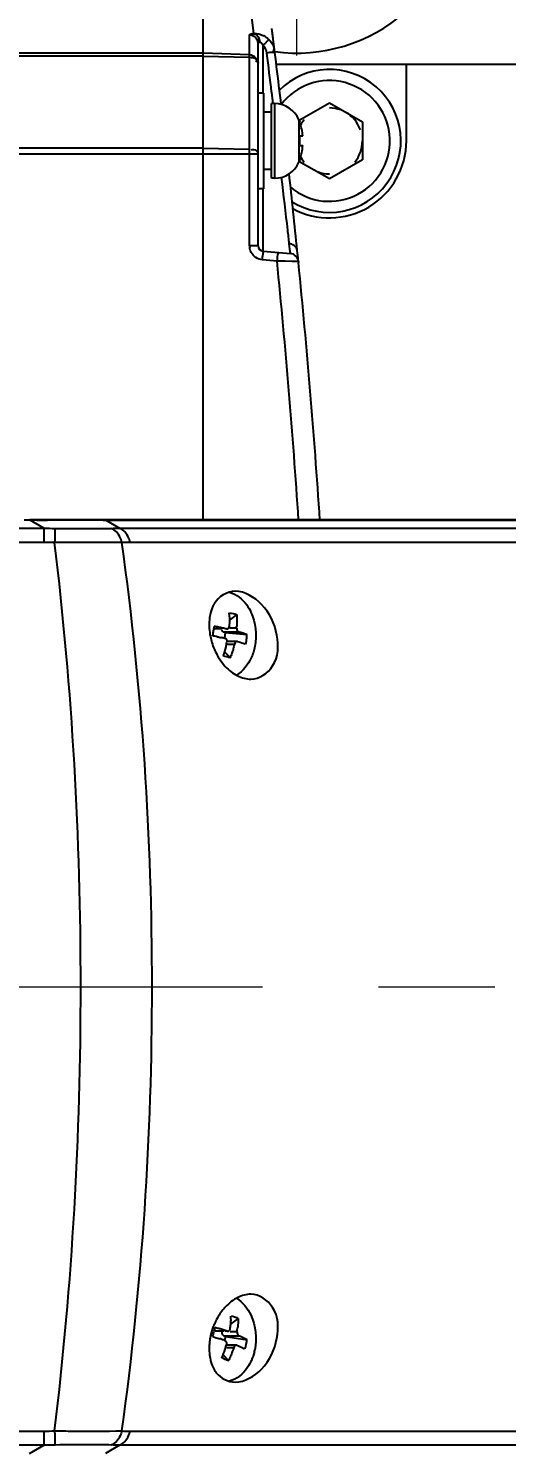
# Model space of a CAD drawing. Header units: millimetres. Extents: x 4086 to 8300, y 123 to 1549.
# Drawn here: x 7002.63 to 7015.68, y 656.67 to 695.56 of the extents above; entities that cross this region are included whole.
import ezdxf

# ---------------------------------------------------------------- set-up
doc = ezdxf.new("R2010")
doc.units = ezdxf.units.MM
doc.linetypes.add('CENTER2', pattern=[28.575, 19.05, -3.175, 3.175, -3.175])
doc.layers.add('中心线层', color=7, linetype='CENTER2', lineweight=0)
doc.layers.add('轮廓实线层', color=7, linetype='Continuous', lineweight=30)
doc.styles.add('思源黑', font='SourceHanSansCN-Normal.ttf')
doc.dimstyles.new('尺寸标注_3_10比例', dxfattribs={"dimtxt": 7, "dimasz": 6, "dimexe": 2, "dimexo": 1.5, "dimgap": 1, "dimtad": 1, "dimdec": 1, "dimlfac": 3.333333, "dimdsep": 46, "dimtxsty": '思源黑', "dimcen": 0.09, "dimadec": 0, "dimazin": 0, "dimtp": 0.01, "dimtm": 0.01, "dimtfac": 1, "dimtdec": 1, "dimtofl": 0, "dimtmove": 0, "dimatfit": 3, "dimfxl": 0, "dimtolj": 1, "dimarcsym": 0})

# ---------------------------------------------------------------- blocks, each defined once
blk = doc.blocks.new('*D2929')
at = {"layer": 'Defpoints', "color": 0}
for p in [(7009.948, 699.393), (7009.948, 639.393), (7081.886, 639.393)]:
    blk.add_point(p, dxfattribs=at)
at = {"layer": '轮廓实线层', "color": 0, "lineweight": -2}
for p, q in [((7011.448, 699.393), (7083.886, 699.393)), ((7081.886, 693.393), (7081.886, 645.393)), ((7011.448, 639.393), (7083.886, 639.393))]:
    blk.add_line(p, q, dxfattribs=at)
at = {"layer": '轮廓实线层', "color": 0}
for points in [[(7082.886, 693.393), (7080.886, 693.393), (7081.886, 699.393)], [(7080.886, 645.393), (7082.886, 645.393), (7081.886, 639.393)]]:
    blk.add_solid(points, dxfattribs=at)
at = {"layer": '轮廓实线层', "color": 0, "insert": (7076.982, 669.393), "char_height": 7, "attachment_point": 5, "rotation": 90, "style": '思源黑'}
blk.add_mtext('\\A1;200±0.1', dxfattribs=at)

msp = doc.modelspace()

# ---------------------------------------------------------------- linework, layer by layer
for p, q in [((7007.398, 682.131), (7007.398, 696.134)), ((7008.785, 695.428), (7008.699, 696.088)), ((7009.356, 694.919), (7009.274, 695.564)), ((7008.666, 689.632), (7008.666, 695.392)), ((7008.866, 695.273), (7008.898, 695.155)), ((7008.898, 689.632), (7008.898, 695.155)), ((7009.034, 693.798), (7009.034, 695.101)), ((6837.12, 694.895), (7007.398, 694.895)), ((7007.398, 694.807), (6837.226, 694.807)), ((7007.398, 694.895), (7008.666, 694.851)), ((7007.398, 694.807), (7008.666, 694.777)), ((7009.396, 694.593), (7030.198, 694.593)), ((7012.948, 692.493), (7012.948, 694.593)), ((7009.048, 693.798), (7008.898, 693.798)), ((7009.048, 693.798), (7009.048, 691.189)), ((7009.351, 693.513), (7009.261, 693.513)), ((7009.261, 691.473), (7009.261, 693.513)), ((7009.308, 693.508), (7009.27, 693.824)), ((7009.351, 693.513), (7009.351, 691.473)), ((7010.023, 693.056), (7010.848, 693.532)), ((7010.848, 693.532), (7011.748, 693.013)), ((7009.261, 693.278), (7009.048, 693.278)), ((7010.015, 693.07), (7010.015, 691.919)), ((7010.015, 693.07), (7010.041, 693.003)), ((7010.041, 693.003), (7010.035, 693.003)), ((7011.748, 693.013), (7011.748, 691.974)), ((7010.12, 692.621), (7010.035, 692.621)), ((7010.035, 692.366), (7010.12, 692.366)), ((7007.398, 692.294), (6839.941, 692.294)), ((6840.046, 692.141), (7008.898, 692.141)), ((7007.398, 692.294), (7008.666, 692.272)), ((7010.848, 691.454), (7010.014, 691.935)), ((7010.041, 691.983), (7010.015, 691.916)), ((7010.035, 691.983), (7010.041, 691.983)), ((7011.748, 691.974), (7010.848, 691.454)), ((7009.261, 691.709), (7009.048, 691.709)), ((7010.015, 691.919), (7010.015, 691.916)), ((7009.048, 691.188), (7008.898, 691.188)), ((7009.034, 689.483), (7009.034, 691.188)), ((7009.351, 691.473), (7009.261, 691.473)), ((7008.898, 689.632), (7008.666, 689.632)), ((7009.768, 689.538), (7009.752, 689.685)), ((7009.416, 689.209), (7009.022, 689.244)), ((7009.034, 689.483), (7009.781, 689.418)), ((7009.638, 689.207), (7009.416, 689.209)), ((7009.826, 689.204), (7009.638, 689.207)), ((7009.781, 689.418), (7009.768, 689.538)), ((7009.999, 689.202), (7010.002, 689.173)), ((7002.373, 681.914), (7003.045, 681.914)), ((7002.814, 682.132), (7002.508, 682.132)), ((7003.045, 681.914), (7002.655, 682.143)), ((7002.782, 682.143), (7002.671, 682.143)), ((7002.814, 682.143), (7002.782, 682.143)), ((7002.854, 682.143), (7002.814, 682.143)), ((7003.047, 682.142), (7002.854, 682.143)), ((7002.854, 682.132), (7002.952, 682.132)), ((7002.952, 682.132), (7003.05, 682.132)), ((7003.045, 681.914), (7003.045, 681.529)), ((7003.15, 682.142), (7003.047, 682.142)), ((7003.05, 682.132), (7003.146, 682.132)), ((7004.173, 682.131), (7003.147, 682.132)), ((7003.448, 682.142), (7003.15, 682.142)), ((7004.066, 682.142), (7003.448, 682.142)), ((7004.636, 682.143), (7004.066, 682.142)), ((7004.635, 682.131), (7004.173, 682.131)), ((7004.667, 682.143), (7004.636, 682.143)), ((7044.306, 682.143), (7004.667, 682.143)), ((7004.725, 682.131), (7044.303, 682.131)), ((7004.728, 682.143), (7005.117, 681.914)), ((7005.117, 681.914), (7045.361, 681.914)), ((7003.045, 681.529), (7002.373, 681.529)), ((7045.645, 681.529), (7005.402, 681.529)), ((7008.315, 679.56), (7008.123, 679.412)), ((7007.912, 679.164), (7007.7, 679.164)), ((7008.038, 679.164), (7008, 679.164)), ((7008.104, 679.194), (7008.118, 679.236)), ((7008.315, 679.187), (7008.118, 679.187)), ((7008.339, 679.102), (7008.369, 679.081)), ((7007.957, 679.081), (7008.369, 679.081)), ((7007.957, 679.081), (7008.004, 679.07)), ((7008.004, 679.07), (7007.98, 678.908)), ((7008.035, 678.884), (7008, 678.905)), ((7008.004, 679.07), (7008.599, 679.01)), ((7008.332, 678.822), (7008.054, 678.822)), ((7008.054, 678.75), (7008.252, 678.75)), ((7008.27, 678.793), (7008.252, 678.75)), ((7008.492, 678.774), (7008.514, 678.766)), ((7007.984, 678.537), (7008.144, 678.377)), ((7007.719, 660.088), (7007.697, 659.982)), ((7008.119, 660.003), (7008.135, 660.043)), ((7008.355, 660.334), (7008.152, 660.189)), ((7007.963, 659.982), (7007.719, 659.982)), ((7007.916, 659.92), (7007.916, 659.969)), ((7008.051, 659.982), (7007.946, 660.018)), ((7007.963, 659.858), (7008.375, 659.858)), ((7007.963, 659.858), (7008.008, 659.84)), ((7008.008, 659.84), (7007.984, 659.731)), ((7008.051, 659.982), (7007.994, 659.982)), ((7008.027, 659.704), (7007.994, 659.729)), ((7008.008, 659.84), (7008.598, 659.751)), ((7008.051, 659.982), (7008.089, 659.981)), ((7008.089, 659.981), (7008.119, 660.003)), ((7008.328, 659.969), (7008.135, 659.969)), ((7008.347, 659.882), (7008.375, 659.858)), ((7007.944, 659.341), (7008.099, 659.178)), ((7008.318, 659.604), (7008.041, 659.604)), ((7008.041, 659.543), (7008.234, 659.543)), ((7008.255, 659.583), (7008.234, 659.543)), ((7002.373, 657.257), (7003.045, 657.257)), ((7003.045, 657.257), (7003.045, 656.873)), ((7005.402, 657.257), (7045.645, 657.257)), ((7003.045, 656.873), (7002.373, 656.873)), ((7002.655, 656.643), (7003.045, 656.873)), ((7005.117, 656.873), (7004.728, 656.643)), ((7045.361, 656.873), (7005.117, 656.873))]:
    msp.add_line(p, q)
for points in [[(7002.854, 682.132), (7002.841, 682.132), (7002.827, 682.132), (7002.814, 682.132)], [(7004.667, 682.131), (7004.656, 682.131), (7004.646, 682.131), (7004.635, 682.131)], [(7004.667, 682.131), (7004.686, 682.132), (7004.705, 682.132), (7004.725, 682.131)], [(7007.957, 679.081), (7007.926, 679.101), (7007.906, 679.138)], [(7008.038, 679.164), (7008.076, 679.168), (7008.104, 679.194)], [(7008.315, 679.187), (7008.32, 679.14), (7008.339, 679.102)], [(7008.054, 678.8), (7008.054, 678.847), (7008.035, 678.884)], [(7008.332, 678.822), (7008.298, 678.818), (7008.27, 678.793)], [(7007.963, 659.858), (7007.933, 659.881), (7007.916, 659.92)], [(7008.041, 659.617), (7008.044, 659.664), (7008.027, 659.704)], [(7008.328, 659.969), (7008.33, 659.922), (7008.347, 659.882)], [(7008.318, 659.604), (7008.285, 659.605), (7008.255, 659.583)]]:
    msp.add_lwpolyline(points)
for centre, radius, start, end in [((7009.948, 699.393), 4.5, 262.4407, 0), ((6787.608, 667.094), 223.487, 6.77961, 7.3189), ((7006.513, 697.567), 3.527, 315.6408, 317.1113), ((7008.785, 694.849), 0.355, 7.1948, 45.3452), ((7008.791, 694.877), 0.555, 55.6461, 61.8867), ((7008.782, 694.863), 0.571, 45.5007, 55.6541), ((6787.647, 667.097), 223.228, 6.87656, 7.15196), ((7010.848, 692.493), 1.95, 237.944, 134.9421), ((7010.848, 692.493), 1.65, 229.6258, 143.2503), ((7009.351, 692.793), 0.72, 22.6199, 90), ((7010.848, 692.493), 0.9, 69.9997, 90), ((7010.848, 692.493), 0.9, 19.9976, 60), ((7008.631, 692.493), 1.495, 4.8938, 19.9521), ((7010.848, 692.493), 0.9, 139.9976, 151.9724), ((7010.848, 692.493), 2.1, 241.5135, 0), ((7008.631, 692.493), 1.411, 354.8143, 5.1857), ((7008.631, 692.493), 1.495, 340.0479, 355.1062), ((7010.848, 692.493), 0.9, 319.9976, 0), ((7010.848, 692.493), 0.9, 208.0276, 220.0024), ((7009.351, 692.193), 0.72, 270, 337.3801), ((6787.608, 667.094), 223.487, 5.75312, 6.29768), ((7010.848, 692.493), 0.9, 249.9997, 270), ((6828.648, 669.586), 182.215, 6.44965, 6.90532), ((6828.287, 669.548), 182.578, 6.3321, 6.44894), ((7009.05, 689.633), 0.384, 180.0431, 188.5234), ((7009.048, 689.632), 0.15, 180, 265), ((6792.309, 667.512), 218.188, 3.84346, 5.70712), ((7009.76, 689.179), 0.24, 5.6898, 85), ((6792.299, 667.512), 218.778, 5.69856, 5.76738), ((6792.299, 667.512), 218.778, 3.83304, 5.68199), ((7004.155, 726.675), 44.771, 268.9726, 270.3393), ((7004.258, 710.224), 28.32, 270.3288, 271.2629), ((7003.044, 667.021), 14.508, 88.828, 89.9988), ((7005.401, 673.225), 8.304, 89.9993, 91.5496), ((7008.454, 679.415), 0.871, 149.3445, 154.8704), ((7002.635, 679.847), 5.101, 351.1517, 352.3048), ((6990.921, 681.442), 16.924, 352.2668, 352.5092), ((7007.061, 675.347), 3.938, 78.9372, 80.7072), ((7006.838, 674.221), 5.087, 77.6003, 78.9104), ((7005.146, 666.543), 12.949, 77.0949, 77.5813), ((7007.556, 679.356), 0.766, 347.3548, 350.2783), ((7009.267, 679.295), 1.706, 189.6375, 191.4401), ((7009.324, 679.307), 1.764, 191.456, 197.0102), ((7009.347, 679.313), 1.788, 196.9949, 202.8446), ((7004.724, 679.524), 2.987, 349.4613, 351.126), ((7004.469, 662.512), 16.771, 78.6145, 79.0239), ((7007.325, 676.434), 2.558, 76.1418, 77.2058), ((7007.543, 677.315), 1.651, 74.4387, 76.1707), ((7007.878, 676.959), 2.176, 76.1595, 77.2425), ((7007.949, 677.247), 1.879, 74.4664, 76.1686), ((7009.326, 679.305), 1.765, 202.8486, 204.2747), ((7009.309, 679.297), 1.746, 204.2746, 205.6762), ((7009.275, 679.28), 1.708, 205.6528, 212.9033), ((7009.099, 659.631), 1.493, 139.2787, 141.1093), ((7009.053, 659.671), 1.431, 136.7091, 139.2843), ((7009.327, 659.479), 1.767, 160.9554, 169.3832), ((7009.352, 659.471), 1.793, 159.0083, 160.9862), ((7009.341, 659.476), 1.781, 156.7298, 159.0095), ((7009.312, 659.488), 1.75, 153.5928, 156.7339), ((7007.074, 657.502), 2.662, 73.415, 76.0433), ((7007.502, 660.213), 0.85, 346.8542, 351.8876), ((7009.253, 659.494), 1.692, 169.4224, 171.5229), ((7004.549, 660.649), 3.217, 345.3588, 346.9039), ((7003.129, 660.981), 4.675, 346.8871, 347.6697), ((7007.063, 657.39), 2.514, 70.8451, 71.7631), ((7007.282, 658.019), 1.848, 69.6525, 70.8504), ((7007.457, 658.491), 1.345, 68.0445, 69.6635), ((7007.577, 658.788), 1.024, 66.7744, 68.0198), ((7007.575, 660.196), 0.775, 343.1457, 346.8097), ((7007.883, 658.465), 1.473, 68.6831, 70.9387), ((7007.945, 658.624), 1.302, 66.8828, 68.6644), ((7007.304, 659.717), 0.731, 348.1272, 351.9987), ((7007.333, 659.783), 1.507, 346.3176, 348.0196), ((7008.389, 659.334), 0.795, 209.7401, 217.499), ((7003.044, 671.767), 14.51, 270.0011, 271.1714), ((7005.401, 665.562), 8.306, 268.4521, 270.0009), ((7004.155, 612.106), 44.777, 89.6608, 91.0273), ((7004.258, 628.556), 28.326, 88.7374, 89.6714)]:
    msp.add_arc(centre, radius, start, end)
for points, knots in [([(7008.666, 695.392), (7008.666, 695.401), (7008.712, 695.432), (7008.756, 695.422), (7008.792, 695.422)], [0, 0, 0, 0, 0.205999, 1, 1, 1, 1]), ([(7008.943, 695.191), (7008.931, 695.188), (7008.911, 695.181), (7008.898, 695.163), (7008.898, 695.155)], [0, 0, 0, 0, 0.605236, 1, 1, 1, 1]), ([(7008.923, 695.287), (7008.929, 695.271), (7008.937, 695.239), (7008.942, 695.207), (7008.943, 695.191)], [0, 0, 0, 0, 0.509933, 1, 1, 1, 1]), ([(7009.034, 695.101), (7009.024, 695.127), (7009.006, 695.168), (7008.959, 695.195), (7008.943, 695.191)], [0, 0, 0, 0, 0.622737, 1, 1, 1, 1]), ([(7009.182, 695.271), (7009.18, 695.257), (7009.144, 695.224), (7009.118, 695.19), (7009.097, 695.167)], [0, 0, 0, 0, 0.305092, 1, 1, 1, 1]), ([(7009.322, 695.068), (7009.326, 695.048), (7009.329, 695.004), (7009.317, 694.961), (7009.308, 694.94)], [0, 0, 0, 0, 0.473256, 1, 1, 1, 1]), ([(7008.666, 694.777), (7008.72, 694.775), (7008.79, 694.77), (7008.882, 694.704), (7008.851, 694.66), (7008.835, 694.646)], [0, 0, 0, 0, 0.575202, 0.776098, 1, 1, 1, 1]), ([(7009.356, 694.919), (7009.359, 694.898), (7009.234, 694.926), (7009.191, 694.896), (7009.139, 694.889)], [0, 0, 0, 0, 0.287922, 1, 1, 1, 1]), ([(7008.898, 692.149), (7008.898, 692.198), (7008.815, 692.271), (7008.739, 692.249), (7008.713, 692.239)], [0, 0, 0, 0, 0.633043, 1, 1, 1, 1]), ([(7009.849, 689.66), (7009.833, 689.667), (7009.801, 689.679), (7009.768, 689.684), (7009.751, 689.685)], [0, 0, 0, 0, 0.508675, 1, 1, 1, 1]), ([(7009.933, 689.591), (7009.923, 689.605), (7009.897, 689.633), (7009.866, 689.652), (7009.849, 689.66)], [0, 0, 0, 0, 0.492273, 1, 1, 1, 1]), ([(7008.713, 689.447), (7008.702, 689.467), (7008.684, 689.509), (7008.673, 689.553), (7008.67, 689.576)], [0, 0, 0, 0, 0.500335, 1, 1, 1, 1]), ([(7009.022, 689.244), (7009.027, 689.3), (7009.007, 689.354), (7009.058, 689.481), (7009.034, 689.483)], [0, 0, 0, 0, 0.706583, 1, 1, 1, 1]), ([(7009.429, 689.449), (7009.452, 689.447), (7009.402, 689.319), (7009.421, 689.266), (7009.416, 689.209)], [0, 0, 0, 0, 0.293418, 1, 1, 1, 1]), ([(7009.999, 689.202), (7009.997, 689.217), (7009.907, 689.182), (7009.869, 689.204), (7009.826, 689.204)], [0, 0, 0, 0, 0.260201, 1, 1, 1, 1]), ([(7009.969, 689.497), (7009.968, 689.513), (7009.959, 689.546), (7009.943, 689.576), (7009.933, 689.591)], [0, 0, 0, 0, 0.483394, 1, 1, 1, 1]), ([(7003.352, 681.911), (7003.351, 681.895), (7003.347, 681.767), (7003.344, 681.638), (7003.341, 681.526)], [0, 0, 0, 0, 0.128497, 1, 1, 1, 1]), ([(7005.177, 681.526), (7005.165, 681.572), (7005.113, 681.727), (7004.994, 681.875), (7004.882, 681.911)], [0, 0, 0, 0, 0.286477, 1, 1, 1, 1]), ([(7005.402, 681.529), (7005.391, 681.575), (7005.342, 681.728), (7005.227, 681.877), (7005.117, 681.914)], [0, 0, 0, 0, 0.28723, 1, 1, 1, 1]), ([(7005.177, 681.526), (7005.041, 681.527), (7004.43, 681.531), (7003.818, 681.529), (7003.341, 681.526)], [0, 0, 0, 0, 0.221456, 1, 1, 1, 1]), ([(7003.341, 657.26), (7003.829, 661.282), (7004.28, 669.393), (7003.829, 677.505), (7003.341, 681.526)], [0, 0, 0, 0, 0.500025, 1, 1, 1, 1]), ([(7005.177, 657.26), (7005.741, 661.274), (7006.266, 669.393), (7005.741, 677.512), (7005.177, 681.526)], [0, 0, 0, 0, 0.499999, 1, 1, 1, 1]), ([(7008.116, 680.168), (7008.306, 680.116), (7008.538, 679.928), (7008.672, 679.694), (7008.704, 679.627)], [0, 0, 0, 0, 0.72616, 1, 1, 1, 1]), ([(7008.702, 677.793), (7008.933, 677.793), (7009.449, 678.147), (7009.476, 679.05), (7009.1, 679.851), (7008.539, 680.193), (7008.27, 680.193)], [0, 0, 0, 0, 0.211265, 0.470053, 0.754914, 1, 1, 1, 1]), ([(7008.116, 679.549), (7008.115, 679.557), (7008.112, 679.574), (7008.108, 679.591), (7008.106, 679.6)], [0, 0, 0, 0, 0.50253, 1, 1, 1, 1]), ([(7008.123, 679.487), (7008.123, 679.497), (7008.121, 679.518), (7008.118, 679.538), (7008.116, 679.549)], [0, 0, 0, 0, 0.503232, 1, 1, 1, 1]), ([(7008.125, 679.362), (7008.126, 679.383), (7008.126, 679.425), (7008.125, 679.466), (7008.123, 679.487)], [0, 0, 0, 0, 0.504803, 1, 1, 1, 1]), ([(7008.118, 679.236), (7008.119, 679.257), (7008.122, 679.299), (7008.124, 679.341), (7008.125, 679.362)], [0, 0, 0, 0, 0.50075, 1, 1, 1, 1]), ([(7008.32, 679.313), (7008.32, 679.299), (7008.317, 679.27), (7008.313, 679.241), (7008.31, 679.227)], [0, 0, 0, 0, 0.495812, 1, 1, 1, 1]), ([(7007.78, 678.953), (7007.799, 678.949), (7007.836, 678.941), (7007.873, 678.933), (7007.892, 678.929)], [0, 0, 0, 0, 0.510616, 1, 1, 1, 1]), ([(7008.024, 678.674), (7008.028, 678.694), (7008.036, 678.735), (7008.041, 678.777), (7008.042, 678.798)], [0, 0, 0, 0, 0.498799, 1, 1, 1, 1]), ([(7008.252, 678.75), (7008.247, 678.729), (7008.238, 678.687), (7008.228, 678.645), (7008.222, 678.624)], [0, 0, 0, 0, 0.499584, 1, 1, 1, 1]), ([(7008.599, 679.01), (7008.576, 679.018), (7008.528, 679.035), (7008.479, 679.05), (7008.453, 679.057)], [0, 0, 0, 0, 0.467612, 1, 1, 1, 1]), ([(7008.514, 678.766), (7008.52, 678.764), (7008.53, 678.76), (7008.539, 678.755), (7008.544, 678.753)], [0, 0, 0, 0, 0.538291, 1, 1, 1, 1]), ([(7008.59, 678.923), (7008.592, 678.938), (7008.593, 678.966), (7008.592, 678.995), (7008.591, 679.009)], [0, 0, 0, 0, 0.499212, 1, 1, 1, 1]), ([(7008.185, 678.499), (7008.178, 678.48), (7008.163, 678.442), (7008.144, 678.405), (7008.135, 678.387)], [0, 0, 0, 0, 0.50073, 1, 1, 1, 1]), ([(7008.222, 678.624), (7008.217, 678.603), (7008.205, 678.561), (7008.192, 678.52), (7008.185, 678.499)], [0, 0, 0, 0, 0.501332, 1, 1, 1, 1]), ([(7008.27, 658.593), (7008.538, 658.593), (7009.1, 658.935), (7009.475, 659.736), (7009.449, 660.639), (7008.933, 660.993), (7008.702, 660.993)], [0, 0, 0, 0, 0.245021, 0.529847, 0.788695, 1, 1, 1, 1]), ([(7007.946, 660.018), (7007.927, 660.024), (7007.89, 660.036), (7007.853, 660.048), (7007.834, 660.053)], [0, 0, 0, 0, 0.491672, 1, 1, 1, 1]), ([(7008.135, 660.043), (7008.138, 660.064), (7008.144, 660.105), (7008.15, 660.146), (7008.152, 660.167)], [0, 0, 0, 0, 0.501069, 1, 1, 1, 1]), ([(7008.158, 660.338), (7008.157, 660.348), (7008.155, 660.369), (7008.152, 660.389), (7008.15, 660.399)], [0, 0, 0, 0, 0.504034, 1, 1, 1, 1]), ([(7008.152, 660.167), (7008.154, 660.187), (7008.158, 660.228), (7008.159, 660.268), (7008.159, 660.288)], [0, 0, 0, 0, 0.505779, 1, 1, 1, 1]), ([(7008.159, 660.288), (7008.159, 660.297), (7008.159, 660.313), (7008.158, 660.33), (7008.158, 660.338)], [0, 0, 0, 0, 0.503239, 1, 1, 1, 1]), ([(7008.001, 659.494), (7008.005, 659.506), (7008.012, 659.53), (7008.017, 659.554), (7008.02, 659.566)], [0, 0, 0, 0, 0.500385, 1, 1, 1, 1]), ([(7008.149, 659.298), (7008.141, 659.279), (7008.123, 659.241), (7008.102, 659.205), (7008.091, 659.187)], [0, 0, 0, 0, 0.499522, 1, 1, 1, 1]), ([(7008.195, 659.419), (7008.188, 659.399), (7008.174, 659.358), (7008.158, 659.318), (7008.149, 659.298)], [0, 0, 0, 0, 0.500482, 1, 1, 1, 1]), ([(7008.234, 659.543), (7008.227, 659.522), (7008.215, 659.481), (7008.202, 659.44), (7008.195, 659.419)], [0, 0, 0, 0, 0.499291, 1, 1, 1, 1]), ([(7008.482, 659.528), (7008.49, 659.524), (7008.505, 659.515), (7008.519, 659.506), (7008.524, 659.501)], [0, 0, 0, 0, 0.542584, 1, 1, 1, 1]), ([(7008.542, 659.498), (7008.546, 659.512), (7008.554, 659.54), (7008.562, 659.568), (7008.565, 659.582)], [0, 0, 0, 0, 0.500105, 1, 1, 1, 1]), ([(7008.716, 659.186), (7008.685, 659.116), (7008.552, 658.872), (7008.315, 658.674), (7008.12, 658.619)], [0, 0, 0, 0, 0.27458, 1, 1, 1, 1]), ([(7003.341, 657.26), (7003.342, 657.215), (7003.346, 657.087), (7003.348, 656.959), (7003.352, 656.875)], [0, 0, 0, 0, 0.347678, 1, 1, 1, 1]), ([(7003.341, 657.26), (7003.507, 657.259), (7004.119, 657.256), (7004.731, 657.257), (7005.177, 657.26)], [0, 0, 0, 0, 0.270601, 1, 1, 1, 1]), ([(7005.177, 657.26), (7005.165, 657.213), (7005.114, 657.059), (7004.993, 656.911), (7004.882, 656.875)], [0, 0, 0, 0, 0.29058, 1, 1, 1, 1]), ([(7005.117, 656.873), (7005.227, 656.91), (7005.342, 657.058), (7005.391, 657.211), (7005.402, 657.257)], [0, 0, 0, 0, 0.71277, 1, 1, 1, 1])]:
    msp.add_open_spline(points, degree=3, knots=knots)
for points in [[(7008.783, 695.428), (7008.875, 695.432), (7008.971, 695.41), (7009.053, 695.366)], [(7008.783, 695.428), (7008.848, 695.417), (7008.901, 695.349), (7008.923, 695.287)], [(7008.666, 695.392), (7008.743, 695.39), (7008.827, 695.34), (7008.865, 695.272)], [(7009.182, 695.271), (7009.241, 695.213), (7009.304, 695.148), (7009.322, 695.068)], [(7008.666, 694.851), (7008.776, 694.848), (7008.898, 694.727), (7008.898, 694.617)], [(7008.841, 689.307), (7008.788, 689.342), (7008.743, 689.391), (7008.713, 689.447)], [(7009.022, 689.244), (7008.958, 689.25), (7008.894, 689.272), (7008.841, 689.307)], [(7003.045, 681.914), (7003.147, 681.914), (7003.25, 681.914), (7003.352, 681.91)], [(7004.882, 681.911), (7004.96, 681.913), (7005.039, 681.915), (7005.118, 681.912)], [(7008.27, 680.193), (7008.051, 680.193), (7007.817, 680.047), (7007.705, 679.859)], [(7007.666, 679.784), (7007.62, 679.687), (7007.591, 679.58), (7007.576, 679.474)], [(7008.118, 679.609), (7008.182, 679.597), (7008.249, 679.586), (7008.308, 679.556)], [(7008.315, 679.56), (7008.321, 679.478), (7008.326, 679.395), (7008.32, 679.313)], [(7008.704, 679.627), (7008.838, 679.342), (7008.873, 678.996), (7008.811, 678.687)], [(7007.576, 679.474), (7007.554, 679.32), (7007.559, 679.162), (7007.585, 679.009)], [(7008.332, 678.822), (7008.385, 678.807), (7008.439, 678.793), (7008.492, 678.774)], [(7008.562, 678.751), (7008.574, 678.808), (7008.586, 678.865), (7008.59, 678.923)], [(7007.841, 678.352), (7007.888, 678.278), (7007.942, 678.208), (7008.002, 678.143)], [(7008.144, 678.377), (7008.076, 678.391), (7008.009, 678.407), (7007.944, 678.43)], [(7007.947, 678.426), (7007.976, 678.507), (7008.005, 678.589), (7008.024, 678.674)], [(7008.712, 678.377), (7008.626, 678.187), (7008.486, 678.007), (7008.307, 677.9)], [(7008.811, 678.687), (7008.789, 678.58), (7008.757, 678.476), (7008.712, 678.377)], [(7008.002, 678.143), (7008.099, 678.038), (7008.214, 677.946), (7008.343, 677.882)], [(7008.343, 677.882), (7008.453, 677.828), (7008.578, 677.793), (7008.702, 677.793)], [(7008.346, 660.906), (7008.22, 660.844), (7008.107, 660.754), (7008.011, 660.653)], [(7008.308, 660.886), (7008.481, 660.782), (7008.617, 660.61), (7008.703, 660.428)], [(7008.702, 660.993), (7008.579, 660.993), (7008.456, 660.959), (7008.346, 660.906)], [(7007.937, 660.568), (7007.862, 660.475), (7007.798, 660.373), (7007.745, 660.266)], [(7008.703, 660.428), (7008.84, 660.137), (7008.874, 659.784), (7008.807, 659.47)], [(7008.162, 660.408), (7008.226, 660.388), (7008.293, 660.369), (7008.348, 660.331)], [(7008.355, 660.334), (7008.355, 660.254), (7008.354, 660.173), (7008.343, 660.093)], [(7007.58, 659.743), (7007.56, 659.609), (7007.556, 659.471), (7007.573, 659.336)], [(7007.663, 659.835), (7007.726, 659.816), (7007.788, 659.798), (7007.85, 659.777)], [(7008.598, 659.751), (7008.552, 659.777), (7008.505, 659.801), (7008.456, 659.822)], [(7008.565, 659.582), (7008.58, 659.637), (7008.59, 659.694), (7008.59, 659.751)], [(7007.573, 659.336), (7007.58, 659.274), (7007.593, 659.212), (7007.61, 659.151)], [(7008.099, 659.178), (7008.033, 659.201), (7007.967, 659.226), (7007.904, 659.255)], [(7007.906, 659.252), (7007.941, 659.331), (7007.976, 659.411), (7008.001, 659.494)], [(7008.318, 659.604), (7008.374, 659.581), (7008.43, 659.558), (7008.482, 659.528)], [(7008.797, 659.426), (7008.777, 659.344), (7008.75, 659.263), (7008.716, 659.186)], [(7007.61, 659.151), (7007.631, 659.078), (7007.66, 659.006), (7007.699, 658.939)], [(7007.758, 658.849), (7007.874, 658.698), (7008.079, 658.593), (7008.27, 658.593)], [(7003.352, 656.875), (7003.25, 656.873), (7003.147, 656.871), (7003.045, 656.874)], [(7005.117, 656.873), (7005.039, 656.873), (7004.96, 656.872), (7004.882, 656.877)]]:
    msp.add_open_spline(points, degree=3)
at = {"layer": '中心线层'}
for p, q in [((7009.948, 703.956), (7009.948, 694.83)), ((6675.641, 669.393), (7054.158, 669.393))]:
    msp.add_line(p, q, dxfattribs=at)

# ---------------------------------------------------------------- dimensions: what is measured, and where the dimension line sits
at = {"layer": '轮廓实线层'}
dim = msp.add_linear_dim(base=(7081.886, 639.393), p1=(7009.948, 699.393), p2=(7009.948, 639.393), angle=90, text='<>±0.1', dimstyle='尺寸标注_3_10比例', dxfattribs=at)
dim.commit()
dim.dimension.update_dxf_attribs({"geometry": '*D2929', "text_midpoint": (7081.886, 669.393), "dimtype": 160})

doc.saveas('drawing.dxf')
